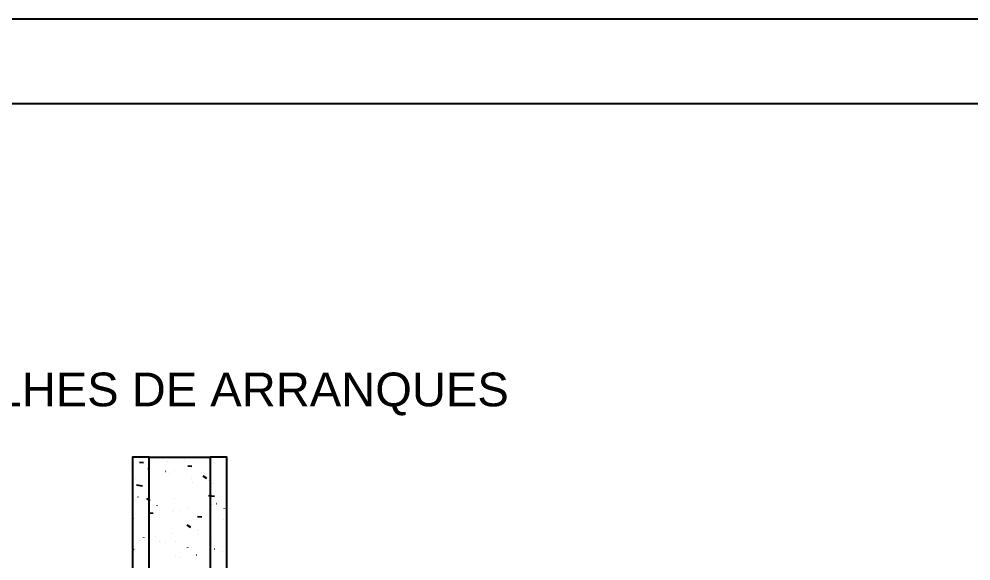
# Model space of a CAD drawing. Extents: x 0 to 119, y 0 to 84.
# Drawn here: x 52.03 to 63.31, y 77.67 to 84.1 of the extents above; entities that cross this region are included whole.
import ezdxf

# ---------------------------------------------------------------- set-up
doc = ezdxf.new("R2010")
doc.units = 0
doc.header["$MEASUREMENT"] = 0
for name, color, linetype in [('10', 252, 'CONTINUOUS'), ('15', 12, 'CONTINUOUS'), ('29', 9, 'CONTINUOUS'), ('40', 7, 'CONTINUOUS'), ('7', 232, 'CONTINUOUS')]:
    doc.layers.add(name, color=color, linetype=linetype)
doc.styles.add('TQS_ARIAL', font='arial.ttf')

msp = doc.modelspace()

# ---------------------------------------------------------------- linework, layer by layer
at = {"layer": '10', "color": 252, "linetype": 'Continuous'}
msp.add_line((53.569435, 78.903593), (54.289435, 78.903593), dxfattribs=at)
for points in [[(53.369435, 77.383593), (53.569435, 77.383593), (53.569435, 78.903593), (53.369435, 78.903593), (53.369435, 77.383593)], [(54.289435, 77.383593), (54.489435, 77.383593), (54.489435, 78.903593), (54.289435, 78.903593), (54.289435, 77.383593)]]:
    msp.add_lwpolyline(points, dxfattribs=at)
at = {"layer": '29', "color": 9, "linetype": 'Continuous'}
for p, q in [((53.369435, 78.885298), (53.369435, 78.885298)), ((53.369435, 78.885298), (53.369435, 78.885298)), ((53.369435, 78.791929), (53.369435, 78.791929)), ((53.369435, 78.791929), (53.369435, 78.791929)), ((53.49998, 78.838116), (53.452128, 78.841882)), ((53.789196, 78.850923), (53.789988, 78.851034)), ((53.98923, 78.879036), (53.990022, 78.879147)), ((54.074205, 78.792924), (54.026353, 78.79669)), ((54.338361, 78.824317), (54.337766, 78.824853)), ((54.489435, 78.785535), (54.489435, 78.785535)), ((54.489435, 78.785535), (54.489435, 78.785535)), ((54.489435, 78.785535), (54.489435, 78.785535)), ((53.5536, 78.768578), (53.55423, 78.769071)), ((53.763729, 78.733752), (53.76305, 78.734176)), ((53.813868, 78.711316), (53.814498, 78.711809)), ((53.872529, 78.740165), (53.871934, 78.7407)), ((54.190928, 78.719436), (54.190249, 78.71986)), ((54.249764, 78.651175), (54.209737, 78.677668)), ((54.489435, 78.760244), (54.489435, 78.760244)), ((54.489435, 78.68829), (54.489435, 78.68829)), ((54.489435, 78.68829), (54.489435, 78.68829)), ((54.489435, 78.68829), (54.489435, 78.68829)), ((53.369435, 78.624693), (53.369435, 78.624693)), ((53.406696, 78.656013), (53.406102, 78.656548)), ((53.488254, 78.561565), (53.417011, 78.571978)), ((54.074136, 78.654054), (54.074766, 78.654547)), ((54.076319, 78.603111), (54.077111, 78.603222)), ((54.276353, 78.631224), (54.277145, 78.631335)), ((54.334404, 78.596793), (54.335034, 78.597285)), ((53.369435, 78.503765), (53.369435, 78.503765)), ((53.438512, 78.431716), (53.437834, 78.43214)), ((53.571678, 78.532188), (53.57247, 78.5323)), ((54.34317, 78.436605), (54.271927, 78.447019)), ((54.489435, 78.532908), (54.489435, 78.532908)), ((54.489435, 78.532908), (54.489435, 78.532908)), ((54.489435, 78.49254), (54.489435, 78.49254)), ((53.369435, 78.364087), (53.369435, 78.364087)), ((53.369435, 78.364087), (53.369435, 78.364087)), ((53.369435, 78.364087), (53.369435, 78.364087)), ((53.402842, 78.390187), (53.403472, 78.39068)), ((53.579863, 78.387294), (53.539836, 78.413787)), ((53.608122, 78.325732), (53.607443, 78.326156)), ((53.66311, 78.332925), (53.66374, 78.333418)), ((53.865711, 78.417399), (53.865033, 78.417823)), ((54.292911, 78.403083), (54.292232, 78.403507)), ((54.309498, 78.346716), (54.308903, 78.347252)), ((54.363442, 78.355299), (54.364234, 78.35541)), ((54.489435, 78.415226), (54.489435, 78.415226)), ((53.369435, 78.2156), (53.369435, 78.2156)), ((53.369435, 78.2156), (53.369435, 78.2156)), ((53.369435, 78.2156), (53.369435, 78.2156)), ((53.556175, 78.241845), (53.556967, 78.241956)), ((53.616228, 78.237354), (53.568376, 78.24112)), ((53.843665, 78.262564), (53.843071, 78.263099)), ((53.858801, 78.284376), (53.859593, 78.284488)), ((53.923378, 78.275663), (53.924008, 78.276156)), ((54.035321, 78.311415), (54.034643, 78.311839)), ((54.183646, 78.218402), (54.184276, 78.218894)), ((54.46252, 78.297099), (54.461842, 78.297523)), ((54.489435, 78.280281), (54.489435, 78.280281)), ((54.489435, 78.280281), (54.489435, 78.280281)), ((54.489435, 78.280281), (54.489435, 78.280281)), ((53.369435, 78.103481), (53.369435, 78.103481)), ((53.369435, 78.103481), (53.369435, 78.103481)), ((53.369435, 78.103481), (53.369435, 78.103481)), ((53.377833, 78.178412), (53.377239, 78.178947)), ((54.060181, 78.069379), (54.020155, 78.095872)), ((54.190453, 78.192162), (54.142601, 78.195928)), ((54.443914, 78.16114), (54.444544, 78.161632)), ((54.489435, 78.184701), (54.489435, 78.184701)), ((54.489435, 78.184701), (54.489435, 78.184701)), ((54.489435, 78.168631), (54.489435, 78.168631)), ((53.843298, 77.994033), (53.84409, 77.994144)), ((54.145924, 78.036564), (54.146716, 78.036676)), ((54.151625, 77.985276), (54.15103, 77.985812)), ((54.489435, 78.027654), (54.489435, 78.027654)), ((54.489435, 78.027654), (54.489435, 78.027654)), ((54.489435, 78.027654), (54.489435, 78.027654)), ((53.369435, 77.927436), (53.369435, 77.927436)), ((53.369435, 77.927436), (53.369435, 77.927436)), ((53.455907, 77.915592), (53.455229, 77.916015)), ((53.505732, 77.949363), (53.506362, 77.949855)), ((53.643264, 77.96592), (53.644056, 77.966032)), ((53.685792, 77.901124), (53.685198, 77.901659)), ((53.766, 77.892101), (53.76663, 77.892593)), ((53.883107, 77.901275), (53.882428, 77.901699)), ((54.310306, 77.886959), (54.309627, 77.887383)), ((53.369435, 77.842876), (53.369435, 77.842876)), ((53.369435, 77.842876), (53.369435, 77.842876)), ((53.39028, 77.805498), (53.369435, 77.819295)), ((54.026268, 77.834839), (54.026898, 77.835332)), ((54.286536, 77.777577), (54.287166, 77.77807)), ((54.344842, 77.811302), (54.344248, 77.811838)), ((54.433047, 77.788753), (54.433839, 77.788864)), ((54.489435, 77.785262), (54.489435, 77.785262)), ((54.489435, 77.775027), (54.489435, 77.775027)), ((54.489435, 77.775027), (54.489435, 77.775027)), ((53.87901, 77.72715), (53.878415, 77.727685)), ((53.930387, 77.718108), (53.931179, 77.71822)), ((54.130421, 77.746221), (54.131213, 77.746333)), ((54.489435, 77.681111), (54.489435, 77.681111)), ((54.489435, 77.681111), (54.489435, 77.681111)), ((54.489435, 77.681111), (54.489435, 77.681111))]:
    msp.add_line(p, q, dxfattribs=at)
at = {"layer": '40', "linetype": 'Continuous'}
msp.add_line((118.9, 84.099998), (0, 84.100001), dxfattribs=at)
at = {"layer": '7', "color": 232, "linetype": 'Continuous'}
msp.add_line((3, 83.100001), (117.9, 83.099998), dxfattribs=at)

# ---------------------------------------------------------------- texts
at = {"layer": '15', "color": 12, "linetype": 'Continuous', "style": 'TQS_ARIAL'}
msp.add_text('DETALHES DE ARRANQUES', height=0.4, dxfattribs=at).set_placement((50.25594, 79.507221))

doc.saveas('drawing.dxf')
